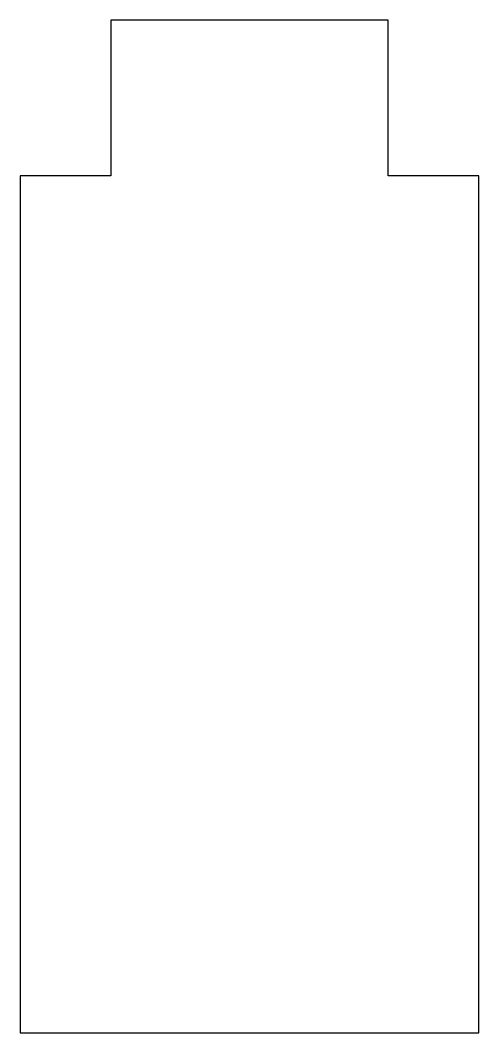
# Model space of a CAD drawing. Header units: millimetres. Extents: x 118 to 135.8, y 25.8 to 65.
import ezdxf

# ---------------------------------------------------------------- set-up
doc = ezdxf.new("R2010")
doc.units = ezdxf.units.MM

msp = doc.modelspace()

# ---------------------------------------------------------------- linework, layer by layer
for p, q in [((132.27, 65.03), (121.51, 65.03)), ((121.51, 65.03), (121.51, 59)), ((132.27, 59), (132.27, 65.03)), ((121.51, 59), (118, 59)), ((118, 59), (118, 25.75)), ((135.78, 59), (132.27, 59)), ((135.78, 25.75), (135.78, 59)), ((118, 25.75), (135.78, 25.75))]:
    msp.add_line(p, q)

doc.saveas('drawing.dxf')
